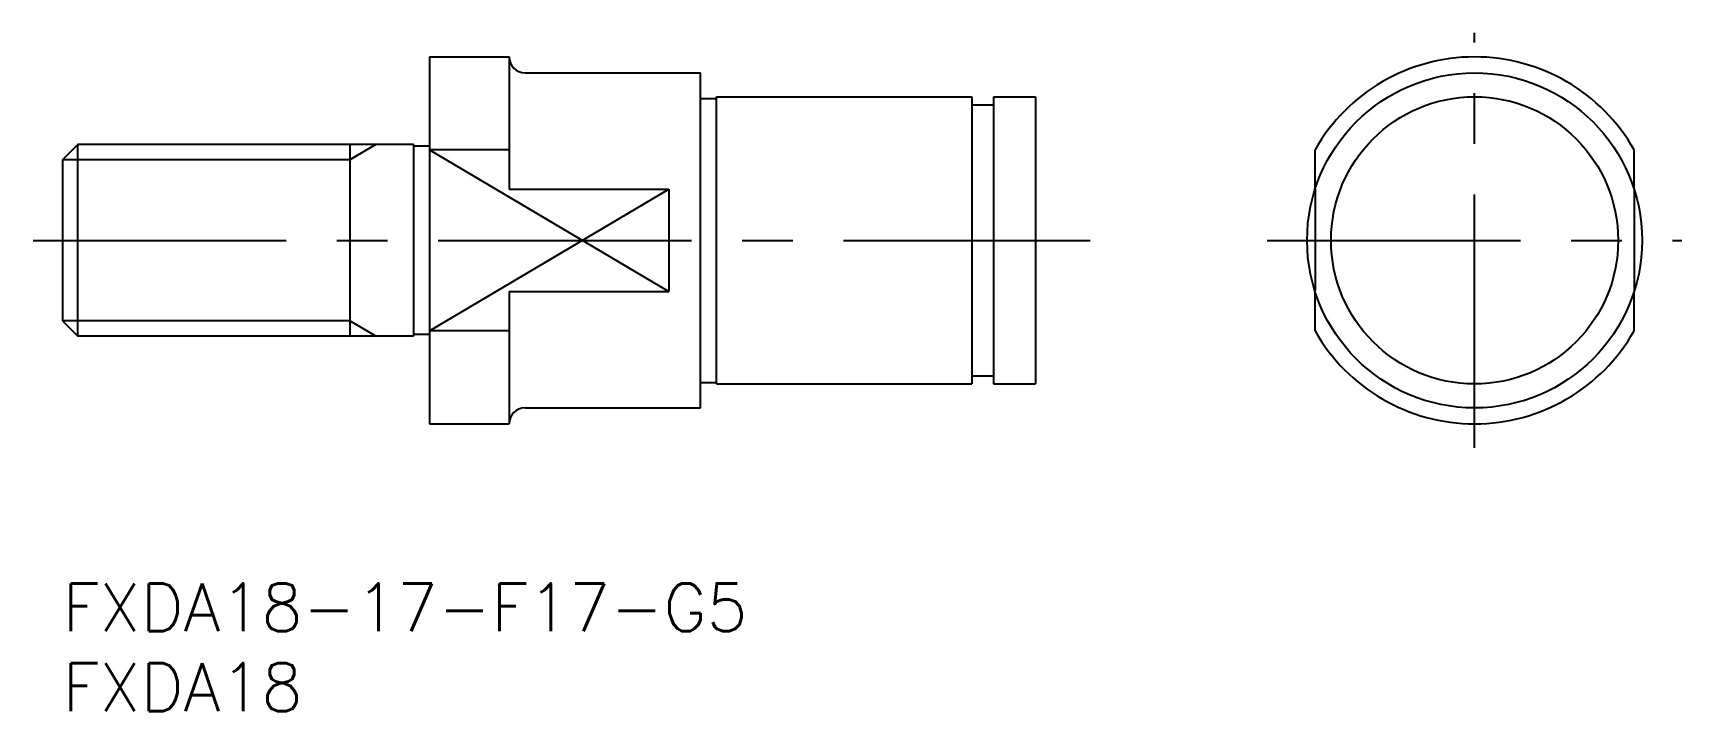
# Model space of a CAD drawing. Extents: x -2 to 102, y -8 to 34.
import ezdxf

# ---------------------------------------------------------------- set-up
doc = ezdxf.new("R2010")
doc.units = 0
doc.header["$LTSCALE"] = 0.5
doc.linetypes.add('CENTER', pattern=[50.8, 31.75, -6.35, 6.35, -6.35])
doc.linetypes.add('DASHED', pattern=[19.05, 12.7, -6.35])
for name, color, linetype in [('MSM_CENTER', 1, 'CENTER'), ('MSM_CONTINUOUS', 7, 'CONTINUOUS'), ('MSM_DASHED', 4, 'DASHED'), ('MSM_NARROW', 5, 'CONTINUOUS'), ('MSM_PART_NUMBER', 7, 'CONTINUOUS')]:
    doc.layers.add(name, color=color, linetype=linetype)
doc.styles.get("Standard").update_dxf_attribs({"font": 'txt.shx', "height": 3, "bigfont": 'bigfont.shx'})

# ---------------------------------------------------------------- blocks, each defined once
blk = doc.blocks.new('*U10')
at = {"layer": 'MSM_PART_NUMBER'}
blk.add_text('FXDA18-17-F17-G5', height=3, dxfattribs=at).set_placement((0, -3))
blk = doc.blocks.new('*U11')
at = {"layer": 'MSM_PART_NUMBER'}
blk.add_text('FXDA18', height=3, dxfattribs=at).set_placement((0, -8))

msp = doc.modelspace()

# ---------------------------------------------------------------- linework, layer by layer
at = {"layer": 'MSM_CENTER'}
for p, q in [((88.52, 8.5), (88.52, 34.5)), ((-1.85, 21.5), (64.41, 21.5)), ((75.52, 21.5), (101.52, 21.5))]:
    msp.add_line(p, q, dxfattribs=at)
at = {"layer": 'MSM_CONTINUOUS'}
for p, q in [((23, 33), (28, 33)), ((23, 33), (23, 10)), ((28, 33), (28, 24.7)), ((29, 32), (40, 32)), ((40, 11), (40, 32)), ((40, 30.4), (41, 30.4)), ((41, 30.5), (57, 30.5)), ((41, 12.5), (41, 30.5)), ((57, 30.5), (57, 12.5)), ((57, 30), (58.35, 30)), ((58.35, 30.5), (61, 30.5)), ((58.35, 30.5), (58.35, 12.5)), ((61, 30.5), (61, 12.5)), ((0.95, 27.5), (0, 26.55)), ((22, 27.5), (0.95, 27.5)), ((0.95, 15.5), (0.95, 27.5)), ((18, 27.5), (18, 15.5)), ((22, 27.5), (22, 15.5)), ((23, 27.4), (22, 27.4)), ((28, 27.18), (23, 27.18)), ((78.52, 24.7), (78.52, 27.18)), ((98.52, 24.7), (98.52, 27.18)), ((0, 26.55), (0, 16.45)), ((28, 24.7), (38, 24.7)), ((38, 24.7), (38, 18.3)), ((28, 18.3), (38, 18.3)), ((28, 18.3), (28, 10)), ((78.52, 15.82), (78.52, 18.3)), ((98.52, 15.82), (98.52, 18.3)), ((0, 16.45), (0.95, 15.5)), ((23, 15.6), (22, 15.6)), ((28, 15.82), (23, 15.82)), ((22, 15.5), (0.95, 15.5)), ((40, 12.6), (41, 12.6)), ((41, 12.5), (57, 12.5)), ((57, 13), (58.35, 13)), ((58.35, 12.5), (61, 12.5)), ((29, 11), (40, 11)), ((23, 10), (28, 10))]:
    msp.add_line(p, q, dxfattribs=at)
for radius in [10.5, 9]:
    msp.add_circle((88.52, 21.5), radius, dxfattribs=at)
for centre, radius, start, end in [((29, 33), 1, 180, 270), ((88.52, 21.5), 11.5, 29.5918, 150.4082), ((88.52, 21.5), 11.5, 209.5918, 330.4082), ((29, 10), 1, 90, 180)]:
    msp.add_arc(centre, radius, start, end, dxfattribs=at)
at = {"layer": 'MSM_DASHED'}
for p, q in [((78.52, 24.7), (78.52, 18.3)), ((98.52, 24.7), (98.52, 18.3))]:
    msp.add_line(p, q, dxfattribs=at)
at = {"layer": 'MSM_NARROW'}
for p, q in [((19.64, 27.5), (18, 26.55)), ((23, 27.18), (38, 18.3)), ((18, 26.55), (0, 26.55)), ((23, 15.82), (38, 24.7)), ((18, 16.45), (0, 16.45)), ((19.64, 15.5), (18, 16.45))]:
    msp.add_line(p, q, dxfattribs=at)

# ---------------------------------------------------------------- block references
at = {"layer": 'MSM_CONTINUOUS'}
for name in ['*U10', '*U11']:
    msp.add_blockref(name, (0, 0), dxfattribs=at)

doc.saveas('drawing.dxf')
